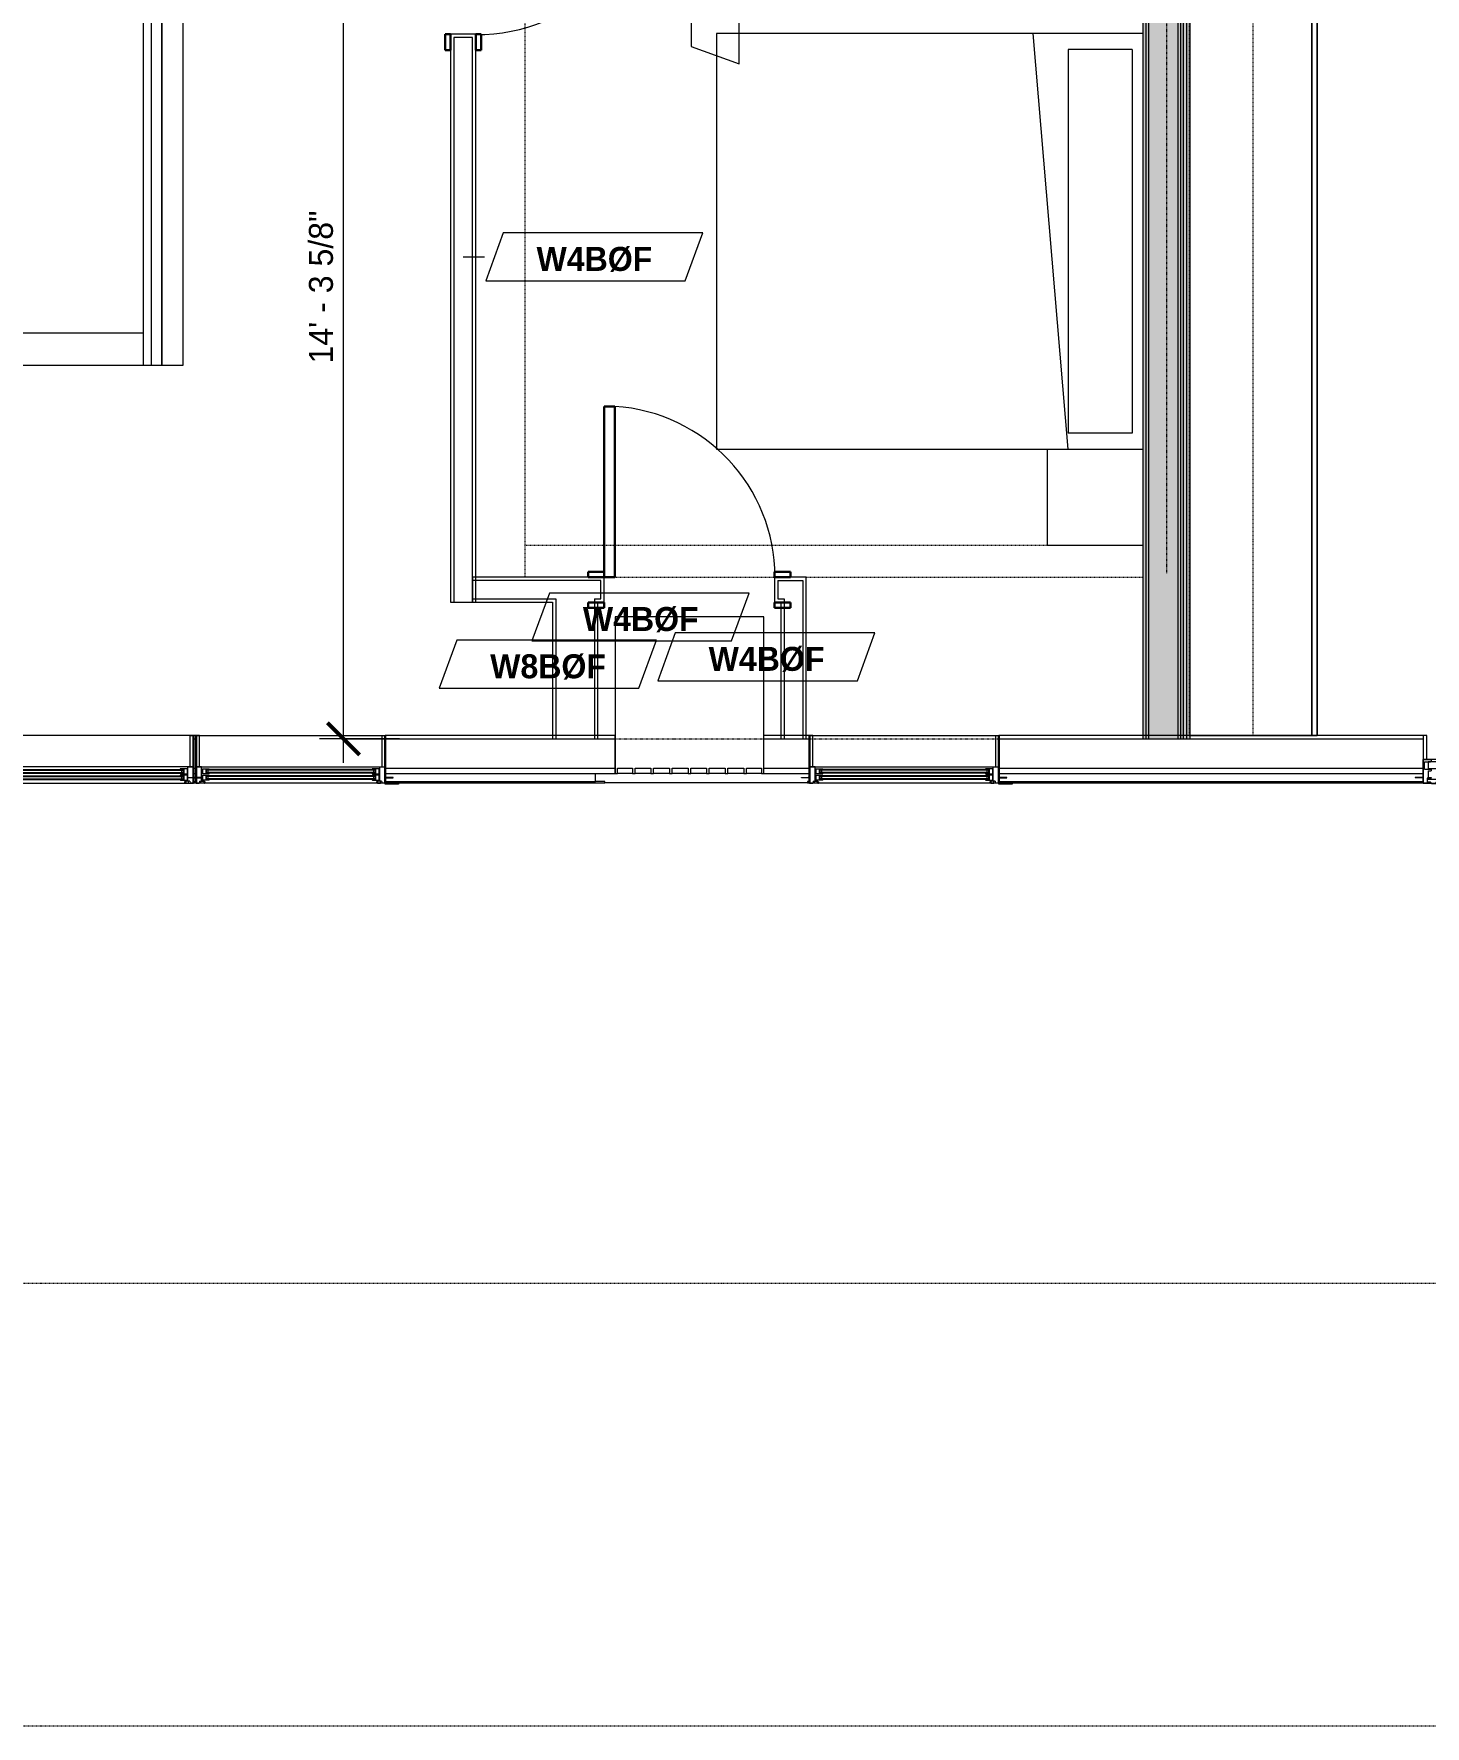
# Model space of a CAD drawing. Header units: inches. Extents: x -4010 to -1872, y 9846 to 12241.
# Drawn here: x -3128.9 to -2867.8, y 11070.4 to 11387.9 of the extents above; entities that cross this region are included whole.
import ezdxf

# ---------------------------------------------------------------- set-up
doc = ezdxf.new("R2010")
doc.units = ezdxf.units.IN
doc.header["$MEASUREMENT"] = 0
for name, pattern in [('Aligning Line 1_8_', [0.25, 0.125, -0.125]), ('Dash', [0.25, 0.125, -0.125]), ('Dash 3_32_', [0.1875, 0.09375, -0.09375])]:
    doc.linetypes.add(name, pattern=pattern)
for name, color, linetype, lineweight in [('0-1', 7, 'Continuous', 5), ('0-2', 7, 'Continuous', 9), ('A-ANNO-DIMS', 211, 'Continuous', 9), ('A-ANNO-DIMS-48', 211, 'Continuous', 9), ('A-DETL-1', 90, 'Dash 3_32_', 18), ('A-DETL-GENF-1', 7, 'Continuous', 9), ('A-DETL-GENF-2', 92, 'Continuous', 18), ('A-DETL-GENF-HDLN-1', 7, 'Dash', 9), ('A-DETL-GENF-HDLN-2', 1, 'Continuous', 18), ('A-DOOR', 31, 'Continuous', 18), ('A-DOOR-1', 7, 'Continuous', 9), ('A-DOOR-3', 31, 'Continuous', 9), ('A-DOOR-4', 31, 'Continuous', 30), ('A-DOOR-FRAM-1', 7, 'Continuous', 9), ('A-DOOR-FRAM-3', 31, 'Continuous', 30), ('A-GENM-1', 7, 'Continuous', 9), ('A-GLAZ', 151, 'Continuous', 18), ('A-GLAZ-1', 10, 'Continuous', 30), ('A-GLAZ-2', 7, 'Continuous', 9), ('A-WALL', 113, 'Continuous', 18), ('A-WALL-1', 7, 'Continuous', 9), ('A-WALL-2', 250, 'Continuous', 18), ('A-WALL-3', 113, 'Continuous', 9), ('A-WALL-IDEN', 211, 'Continuous', 9), ('G-ANNO-SYMB-1', 147, 'Aligning Line 1_8_', 9), ('I-FURN', 30, 'Continuous', 9), ('I-FURN-HDLN', 30, 'Dash', 9), ('I-WALL-1', 21, 'Continuous', 18), ('I-WALL-2', 241, 'Continuous', 5), ('I-WALL-3', 7, 'Continuous', 9), ('I-WALL-4', 2, 'Continuous', 9), ('Q-CASE', 31, 'Continuous', 9), ('Q-CASE-HDLN', 31, 'Dash', 9)]:
    doc.layers.add(name, color=color, linetype=linetype, lineweight=lineweight)
doc.styles.add('Century Gothic', font='ufonts.com_century-gothic.ttf', dxfattribs={"height": 4.5})
doc.styles.add('Century Gothic_B', font='GOTHICB.TTF', dxfattribs={"height": 4.5})
doc.dimstyles.new('OD_1__HACK_2_1', dxfattribs={"dimscale": 12, "dimtxt": 4.698757, "dimasz": 0.5, "dimexe": 0.375, "dimexo": 0.25, "dimgap": 0.0625, "dimtad": 1, "dimdec": 4, "dimrnd": 0.0625, "dimzin": 3, "dimdsep": 46, "dimlunit": 4, "dimtxsty": 'Century Gothic', "dimblk1": 'OBLIQUE', "dimblk2": 'OBLIQUE', "dimsah": 1, "dimcen": 0.09, "dimdle": 0.375, "dimazin": 0, "dimtfac": 1, "dimtdec": 4, "dimtix": 1, "dimtmove": 0, "dimatfit": 3, "dimfxl": 1, "dimtvp": 1, "dimtfill": 1, "dimfrac": 2, "dimtolj": 1, "dimtzin": 0, "dimarcsym": 2})

# ---------------------------------------------------------------- blocks, each defined once
blk = doc.blocks.new('Perforated Panel at Magic-Pak - hvac panel - 3rd floor-2505077-UNITS PLANS - 3RD FLOOR')
at = {"layer": 'A-GLAZ-2'}
for p, q in [((-19.01, -4.37), (19.01, -4.37)), ((-19.01, -4.44), (-19.01, -4.37)), ((19.01, -4.44), (-19.01, -4.44)), ((19.01, -4.37), (19.01, -4.44))]:
    blk.add_line(p, q, dxfattribs=at)
blk = doc.blocks.new('Door-Sliding-Marvin-2_Panel_Patio_Door-Essential - ESSPD6068 - 3rd floor-3086104-UNITS PLANS - 3RD FLOOR')
at = {"layer": 'A-DETL-GENF-1'}
for p, q in [((-32.87, 2.97), (-32.87, 2.52)), ((-32.61, 2.97), (-32.61, 2.52))]:
    blk.add_line(p, q, dxfattribs=at)
at = {"layer": 'A-DETL-GENF-2'}
for p, q in [((-37.25, 3.44), (-37.25, 3.48)), ((-35.75, 3.48), (-37.25, 3.48)), ((-35.91, 3.44), (-37.25, 3.44)), ((-35.91, 3.44), (-35.91, 3.33)), ((-35.75, 3.33), (-35.91, 3.33)), ((-35, 4.53), (-35.75, 4.53)), ((-35.75, 4.53), (-35.75, 0.06)), ((-35, 3.56), (-35, 4.53)), ((-34.25, 3.56), (-35, 3.56)), ((-34.81, 3.44), (-32.46, 3.44)), ((-34.81, 2.19), (-34.81, 3.44)), ((-34.25, 3.44), (-34.25, 3.56)), ((-32.46, 3.44), (-32.38, 3.12)), ((-35.75, 0.06), (-34.25, 0.06)), ((-35.06, 0.03), (-35.75, 0.03)), ((-35.75, 0.03), (-35.75, -4.44)), ((-35.5, 1.88), (-35.5, 0.5)), ((-35.5, 1.88), (-34.25, 1.88)), ((-35.5, 0.5), (-34.39, 0.5)), ((-35.06, -4.44), (-35.06, 0.03)), ((-32.41, 2.19), (-34.81, 2.19)), ((-34.39, 0.5), (-34.25, 0.35)), ((-34.25, 1.88), (-34.25, 2.19)), ((-34.25, 0.06), (-34.25, 0.35)), ((-32.38, 3.12), (-33.09, 3.12)), ((-33.09, 3.12), (-33.09, 2.37)), ((-33.09, 2.37), (-32.34, 2.37)), ((-32.98, 2.97), (-32.98, 3.12)), ((-32.98, 2.52), (-32.98, 2.37)), ((-32.34, 2.25), (-32.41, 2.19)), ((-32.34, 2.37), (-32.34, 2.25)), ((35.06, 0.03), (35.06, -4.44)), ((35.75, 0.03), (35.06, 0.03)), ((35.75, -4.44), (35.75, 0.03)), ((-35.75, -4.44), (-35.06, -4.44)), ((35.06, -4.44), (35.75, -4.44))]:
    blk.add_line(p, q, dxfattribs=at)
at = {"layer": 'A-DETL-GENF-HDLN-1'}
blk.add_line((1.75, 4.19), (33.01, 4.19), dxfattribs=at)
at = {"layer": 'A-DETL-GENF-HDLN-2'}
for p, q in [((-1.29, 3.44), (-1.38, 3.12)), ((0.87, 3.44), (-1.29, 3.44)), ((-0.24, 4.3), (-0.24, 3.78)), ((0.34, 4.3), (-0.24, 4.3)), ((-0.24, 3.78), (1.51, 3.78)), ((0.6, 4.61), (0.34, 4.3)), ((1.35, 4.61), (0.6, 4.61)), ((0.87, 1.97), (0.87, 3.44)), ((1.35, 4.3), (1.35, 4.61)), ((1.35, 4.3), (1.51, 4.3)), ((1.51, 3.94), (1.51, 4.3)), ((1.71, 3.94), (1.51, 3.94)), ((1.51, 3.9), (1.75, 3.9)), ((1.51, 3.78), (1.51, 3.9)), ((1.64, 4.08), (1.64, 4.19)), ((1.75, 4.19), (1.64, 4.19)), ((1.64, 4.08), (1.71, 4.08)), ((1.71, 4.08), (1.71, 3.94)), ((1.75, 3.9), (1.75, 4.19)), ((33.01, 4.19), (33.12, 4.19)), ((33.01, 3.9), (33.01, 4.19)), ((33.25, 3.9), (33.01, 3.9)), ((33.12, 4.08), (33.05, 4.08)), ((33.05, 4.08), (33.05, 3.94)), ((33.05, 3.94), (33.25, 3.94)), ((33.12, 4.08), (33.12, 4.19)), ((33.25, 3.94), (33.25, 4.3)), ((33.41, 4.3), (33.25, 4.3)), ((33.25, 3.78), (33.25, 3.9)), ((35, 3.78), (33.25, 3.78)), ((33.41, 4.3), (33.41, 4.61)), ((33.41, 4.61), (34.16, 4.61)), ((34.16, 4.61), (34.42, 4.3)), ((34.25, 3.44), (34.25, 3.56)), ((34.25, 3.56), (35, 3.56)), ((34.81, 3.44), (34.25, 3.44)), ((34.42, 4.3), (35, 4.3)), ((34.81, 2.19), (34.81, 3.44)), ((35, 4.53), (35.75, 4.53)), ((35, 3.56), (35, 4.53)), ((35.75, 4.53), (35.75, 0.06)), ((35.75, 3.48), (37.25, 3.48)), ((35.75, 3.33), (35.9, 3.33)), ((35.9, 3.44), (35.9, 3.33)), ((35.9, 3.44), (37.25, 3.44)), ((37.25, 3.44), (37.25, 3.48)), ((-32.87, 2.97), (-32.87, 2.52)), ((-32.61, 2.97), (-32.61, 2.52)), ((-0.66, 2.37), (-1.41, 2.37)), ((-1.41, 2.37), (-1.41, 2.25)), ((-1.41, 2.25), (-1.34, 2.19)), ((-1.38, 3.12), (-0.66, 3.12)), ((-1.34, 2.19), (0.87, 2.19)), ((-1.14, 2.97), (-1.14, 2.52)), ((-0.88, 2.97), (-0.88, 2.52)), ((0.24, 2.07), (-0.88, 1.97)), ((-0.88, 0.5), (-0.88, 1.97)), ((-0.88, 1.75), (1.29, 1.75)), ((1.34, 0.5), (-0.88, 0.5)), ((-0.77, 2.97), (-0.77, 3.12)), ((-0.77, 2.52), (-0.77, 2.37)), ((-0.66, 3.12), (-0.66, 2.37)), ((-0.43, 1.93), (0.43, 2.01)), ((-0.43, 1.83), (-0.43, 1.93)), ((-0.24, 1.83), (-0.43, 1.83)), ((-0.24, 1.87), (0.87, 1.97)), ((-0.24, 1.87), (-0.24, 1.95)), ((-0.24, 1.76), (-0.24, 1.83)), ((0.24, 2.18), (0.24, 2.11)), ((0.24, 2.11), (0.43, 2.11)), ((0.24, 2.07), (0.24, 1.99)), ((0.43, 2.11), (0.43, 2.01)), ((0.66, 1.44), (0.66, 0.69)), ((1.37, 1.44), (0.66, 1.44)), ((0.66, 0.69), (1.41, 0.69)), ((0.77, 1.29), (0.77, 1.44)), ((0.77, 0.83), (0.77, 0.69)), ((0.88, 1.29), (0.88, 0.83)), ((1.14, 1.29), (1.14, 0.83)), ((1.29, 1.75), (1.37, 1.44)), ((1.41, 0.56), (1.34, 0.5)), ((1.41, 0.69), (1.41, 0.56)), ((33.16, 0.69), (32.41, 0.69)), ((32.41, 0.69), (32.41, 0.56)), ((32.41, 0.56), (32.47, 0.5)), ((32.52, 1.75), (32.44, 1.44)), ((32.44, 1.44), (33.16, 1.44)), ((32.47, 0.5), (34.84, 0.5)), ((34.84, 1.75), (32.52, 1.75)), ((32.68, 1.29), (32.68, 0.83)), ((32.93, 1.29), (32.93, 0.83)), ((33.04, 1.29), (33.04, 1.44)), ((33.04, 0.83), (33.04, 0.69)), ((33.16, 1.44), (33.16, 0.69)), ((34.81, 2.19), (34.25, 2.19)), ((34.25, 1.88), (34.25, 2.19)), ((35.5, 1.88), (34.25, 1.88)), ((34.39, 0.5), (34.25, 0.35)), ((34.25, 0.06), (34.25, 0.35)), ((35.75, 0.06), (34.25, 0.06)), ((35.5, 0.5), (34.39, 0.5)), ((34.84, 0.5), (34.84, 1.75)), ((35.5, 1.88), (35.5, 0.5))]:
    blk.add_line(p, q, dxfattribs=at)
at = {"layer": 'A-DOOR'}
for p, q in [((-32.98, 3.12), (-0.77, 3.12)), ((-32.98, 2.97), (-0.77, 2.97)), ((-32.98, 2.52), (-0.77, 2.52)), ((-32.98, 2.37), (-0.77, 2.37)), ((0.77, 1.44), (33.04, 1.44)), ((0.77, 1.29), (33.04, 1.29)), ((0.77, 0.83), (33.04, 0.83)), ((0.77, 0.69), (33.04, 0.69))]:
    blk.add_line(p, q, dxfattribs=at)
at = {"layer": 'A-DOOR-1'}
for p, q in [((-35.75, 4.69), (-40.68, 4.69)), ((-40.68, 4.69), (-40.68, 4.44)), ((-40.68, 4.44), (-35.75, 4.44)), ((-35.75, 4.53), (-35.75, 4.69))]:
    blk.add_line(p, q, dxfattribs=at)
at = {"layer": 'A-DOOR-FRAM-1'}
for p, q in [((35.75, 4.53), (-35.75, 4.53)), ((-35.75, 4.53), (-35.75, 0.06)), ((35.75, 0.06), (35.75, 4.53)), ((-35.75, 0.06), (35.75, 0.06))]:
    blk.add_line(p, q, dxfattribs=at)
blk = doc.blocks.new('Window-Double_Hung-Marvin-Essential - ESDH3066 - 3rd floor-3033828-UNITS PLANS - 3RD FLOOR')
at = {"layer": 'A-DETL-GENF-HDLN-1'}
blk.add_line((16.1, -4.47), (-16.5, -4.47), dxfattribs=at)
at = {"layer": 'A-DETL-GENF-HDLN-2'}
for p, q in [((-17.13, 4.44), (-17.75, 4.44)), ((-17.13, -1.41), (-17.13, 4.44)), ((17.12, 4.44), (17.75, 4.44)), ((17.12, 4.44), (17.12, -1.41)), ((-16.72, -1.44), (-17.75, -1.44)), ((-17.75, -4.53), (-17.75, -1.44)), ((-16.72, -4.02), (-16.72, -1.44)), ((-16.56, -1.78), (-15.34, -1.78)), ((-16.56, -1.78), (-16.56, -2.72)), ((-15.34, -2.72), (-16.56, -2.72)), ((-16.56, -3), (-15.34, -3)), ((-16.56, -3), (-16.56, -3.94)), ((-15.28, -1.9), (-15.94, -1.9)), ((-15.94, -1.9), (-15.94, -2.62)), ((-15.94, -2.62), (-15.28, -2.62)), ((-15.28, -3.12), (-15.94, -3.12)), ((-15.94, -3.12), (-15.94, -3.84)), ((-15.84, -1.91), (-15.84, -2.6)), ((-15.84, -3.13), (-15.84, -3.82)), ((-15.54, -2.04), (-15.54, -2.48)), ((-15.34, -1.78), (-15.28, -1.84)), ((-15.34, -2.72), (-15.28, -2.66)), ((-15.34, -3), (-15.28, -3.06)), ((-15.28, -1.84), (-15.28, -1.9)), ((-15.28, -2.62), (-15.28, -2.66)), ((-15.28, -3.06), (-15.28, -3.12)), ((15.34, -1.78), (15.28, -1.84)), ((15.28, -1.84), (15.28, -1.9)), ((15.28, -1.9), (15.94, -1.9)), ((15.28, -2.62), (15.28, -2.66)), ((15.94, -2.62), (15.28, -2.62)), ((15.34, -2.72), (15.28, -2.66)), ((15.34, -3), (15.28, -3.06)), ((15.28, -3.06), (15.28, -3.12)), ((15.28, -3.12), (15.94, -3.12)), ((16.56, -1.78), (15.34, -1.78)), ((15.34, -2.72), (16.56, -2.72)), ((16.56, -3), (15.34, -3)), ((15.54, -2.04), (15.54, -2.48)), ((15.84, -1.91), (15.84, -2.6)), ((15.84, -3.13), (15.84, -3.82)), ((15.94, -1.9), (15.94, -2.62)), ((15.94, -3.12), (15.94, -3.84)), ((16.56, -1.78), (16.56, -2.72)), ((16.56, -3), (16.56, -3.94)), ((16.72, -4.02), (16.72, -1.44)), ((16.72, -1.44), (17.75, -1.44)), ((17.75, -4.53), (17.75, -1.44)), ((-19.25, -3.48), (-19.25, -3.44)), ((-19.25, -3.44), (-17.9, -3.44)), ((-17.75, -3.48), (-19.25, -3.48)), ((-17.9, -3.44), (-17.9, -3.33)), ((-17.9, -3.33), (-17.75, -3.33)), ((-17.75, -4.53), (-17.16, -4.53)), ((-17.08, -4.12), (-17.16, -4.53)), ((-17.08, -4.12), (-16.19, -4.12)), ((-16.85, -4.5), (-16.85, -4.12)), ((-16.3, -4.5), (-16.85, -4.5)), ((-16.38, -4.02), (-16.72, -4.02)), ((-15.34, -3.94), (-16.56, -3.94)), ((-16.38, -4.12), (-16.38, -4.02)), ((-16.18, -4.26), (-16.3, -4.26)), ((-16.3, -4.26), (-16.3, -4.5)), ((-16.19, -4.12), (-16.19, -4.22)), ((-16.19, -4.22), (-16.1, -4.22)), ((-16.18, -4.47), (-16.18, -4.26)), ((-16.18, -4.47), (-16.1, -4.47)), ((-16.1, -4.22), (-16.1, -4.47)), ((-15.94, -3.84), (-15.28, -3.84)), ((-15.54, -3.26), (-15.54, -3.7)), ((-15.34, -3.94), (-15.28, -3.88)), ((-15.28, -3.84), (-15.28, -3.88)), ((15.28, -3.84), (15.28, -3.88)), ((15.94, -3.84), (15.28, -3.84)), ((15.34, -3.94), (15.28, -3.88)), ((15.34, -3.94), (16.56, -3.94)), ((15.54, -3.26), (15.54, -3.7)), ((16.19, -4.22), (16.1, -4.22)), ((16.1, -4.22), (16.1, -4.47)), ((16.18, -4.47), (16.1, -4.47)), ((16.18, -4.47), (16.18, -4.26)), ((16.18, -4.26), (16.3, -4.26)), ((17.08, -4.12), (16.19, -4.12)), ((16.19, -4.12), (16.19, -4.22)), ((16.3, -4.26), (16.3, -4.5)), ((16.3, -4.5), (16.85, -4.5)), ((16.38, -4.12), (16.38, -4.02)), ((16.38, -4.02), (16.72, -4.02)), ((16.85, -4.5), (16.85, -4.12)), ((17.08, -4.12), (17.16, -4.53)), ((17.75, -4.53), (17.16, -4.53)), ((17.9, -3.33), (17.75, -3.33)), ((17.75, -3.48), (19.25, -3.48)), ((17.9, -3.44), (17.9, -3.33)), ((19.25, -3.44), (17.9, -3.44)), ((19.25, -3.48), (19.25, -3.44))]:
    blk.add_line(p, q, dxfattribs=at)
at = {"layer": 'A-GLAZ'}
for p, q in [((15.84, -1.91), (-15.84, -1.91)), ((15.84, -2.04), (-15.84, -2.04)), ((15.84, -2.48), (-15.84, -2.48)), ((15.84, -2.6), (-15.84, -2.6)), ((15.84, -3.13), (-15.84, -3.13)), ((15.84, -3.26), (-15.84, -3.26)), ((15.84, -3.7), (-15.84, -3.7)), ((15.84, -3.82), (-15.84, -3.82))]:
    blk.add_line(p, q, dxfattribs=at)
at = {"layer": 'A-GLAZ-1'}
for p, q in [((-17.75, -1.41), (-17.75, 4.44)), ((17.75, 4.44), (17.75, -1.41)), ((-17.75, -4.53), (-17.75, -1.44)), ((17.75, -1.44), (17.75, -4.53))]:
    blk.add_line(p, q, dxfattribs=at)
at = {"layer": 'A-GLAZ-2'}
for p, q in [((-17.75, 4.44), (17.75, 4.44)), ((-17.75, -1.44), (17.75, -1.44)), ((17.75, -4.53), (-17.75, -4.53)), ((17.75, -4.44), (20.27, -4.44)), ((17.75, -4.69), (17.75, -4.53)), ((20.27, -4.69), (17.75, -4.69)), ((20.27, -4.44), (20.27, -4.69))]:
    blk.add_line(p, q, dxfattribs=at)
blk = doc.blocks.new('Window-Double_Hung-Marvin-Essential - ESDH3066 - 3rd floor-3033826-UNITS PLANS - 3RD FLOOR')
at = {"layer": 'A-DETL-GENF-HDLN-1'}
blk.add_line((16.1, 4.47), (-16.5, 4.47), dxfattribs=at)
at = {"layer": 'A-DETL-GENF-HDLN-2'}
for p, q in [((-19.25, 3.48), (-19.25, 3.44)), ((-17.75, 3.48), (-19.25, 3.48)), ((-19.25, 3.44), (-17.9, 3.44)), ((-17.9, 3.44), (-17.9, 3.33)), ((-17.9, 3.33), (-17.75, 3.33)), ((-17.75, 4.53), (-17.16, 4.53)), ((-17.75, 4.53), (-17.75, 1.44)), ((-17.08, 4.12), (-17.16, 4.53)), ((-17.08, 4.12), (-16.19, 4.12)), ((-16.85, 4.5), (-16.85, 4.12)), ((-16.3, 4.5), (-16.85, 4.5)), ((-16.38, 4.02), (-16.72, 4.02)), ((-16.72, 4.02), (-16.72, 1.44)), ((-15.34, 3.94), (-16.56, 3.94)), ((-16.56, 3), (-16.56, 3.94)), ((-16.38, 4.12), (-16.38, 4.02)), ((-16.3, 4.26), (-16.3, 4.5)), ((-16.18, 4.26), (-16.3, 4.26)), ((-16.19, 4.22), (-16.1, 4.22)), ((-16.19, 4.12), (-16.19, 4.22)), ((-16.18, 4.47), (-16.1, 4.47)), ((-16.18, 4.47), (-16.18, 4.26)), ((-16.1, 4.22), (-16.1, 4.47)), ((-15.94, 3.12), (-15.94, 3.84)), ((-15.94, 3.84), (-15.28, 3.84)), ((-15.84, 3.13), (-15.84, 3.82)), ((-15.54, 3.26), (-15.54, 3.7)), ((-15.34, 3.94), (-15.28, 3.88)), ((-15.28, 3.84), (-15.28, 3.88)), ((15.34, 3.94), (15.28, 3.88)), ((15.28, 3.84), (15.28, 3.88)), ((15.94, 3.84), (15.28, 3.84)), ((15.34, 3.94), (16.56, 3.94)), ((15.54, 3.26), (15.54, 3.7)), ((15.84, 3.13), (15.84, 3.82)), ((15.94, 3.12), (15.94, 3.84)), ((16.18, 4.47), (16.1, 4.47)), ((16.1, 4.22), (16.1, 4.47)), ((16.19, 4.22), (16.1, 4.22)), ((16.18, 4.47), (16.18, 4.26)), ((16.18, 4.26), (16.3, 4.26)), ((16.19, 4.12), (16.19, 4.22)), ((17.08, 4.12), (16.19, 4.12)), ((16.3, 4.26), (16.3, 4.5)), ((16.3, 4.5), (16.85, 4.5)), ((16.38, 4.12), (16.38, 4.02)), ((16.38, 4.02), (16.72, 4.02)), ((16.56, 3), (16.56, 3.94)), ((16.72, 4.02), (16.72, 1.44)), ((16.85, 4.5), (16.85, 4.12)), ((17.08, 4.12), (17.16, 4.53)), ((17.75, 4.53), (17.16, 4.53)), ((17.75, 4.53), (17.75, 1.44)), ((17.75, 3.48), (19.25, 3.48)), ((17.9, 3.33), (17.75, 3.33)), ((17.9, 3.44), (17.9, 3.33)), ((19.25, 3.44), (17.9, 3.44)), ((19.25, 3.48), (19.25, 3.44)), ((-16.72, 1.44), (-17.75, 1.44)), ((-17.13, 1.41), (-17.13, -4.44)), ((-16.56, 3), (-15.34, 3)), ((-15.34, 2.72), (-16.56, 2.72)), ((-16.56, 1.78), (-16.56, 2.72)), ((-16.56, 1.78), (-15.34, 1.78)), ((-15.28, 3.12), (-15.94, 3.12)), ((-15.94, 1.9), (-15.94, 2.62)), ((-15.94, 2.62), (-15.28, 2.62)), ((-15.28, 1.9), (-15.94, 1.9)), ((-15.84, 1.91), (-15.84, 2.6)), ((-15.54, 2.04), (-15.54, 2.48)), ((-15.34, 3), (-15.28, 3.06)), ((-15.34, 2.72), (-15.28, 2.66)), ((-15.34, 1.78), (-15.28, 1.84)), ((-15.28, 3.06), (-15.28, 3.12)), ((-15.28, 2.62), (-15.28, 2.66)), ((-15.28, 1.84), (-15.28, 1.9)), ((15.28, 3.06), (15.28, 3.12)), ((15.28, 3.12), (15.94, 3.12)), ((15.34, 3), (15.28, 3.06)), ((15.34, 2.72), (15.28, 2.66)), ((15.28, 2.62), (15.28, 2.66)), ((15.94, 2.62), (15.28, 2.62)), ((15.28, 1.84), (15.28, 1.9)), ((15.28, 1.9), (15.94, 1.9)), ((15.34, 1.78), (15.28, 1.84)), ((16.56, 3), (15.34, 3)), ((15.34, 2.72), (16.56, 2.72)), ((16.56, 1.78), (15.34, 1.78)), ((15.54, 2.04), (15.54, 2.48)), ((15.84, 1.91), (15.84, 2.6)), ((15.94, 1.9), (15.94, 2.62)), ((16.56, 1.78), (16.56, 2.72)), ((16.72, 1.44), (17.75, 1.44)), ((17.12, -4.44), (17.12, 1.41)), ((-17.13, -4.44), (-17.75, -4.44)), ((17.12, -4.44), (17.75, -4.44))]:
    blk.add_line(p, q, dxfattribs=at)
at = {"layer": 'A-GLAZ'}
for p, q in [((15.84, 3.82), (-15.84, 3.82)), ((15.84, 3.7), (-15.84, 3.7)), ((15.84, 3.26), (-15.84, 3.26)), ((15.84, 3.13), (-15.84, 3.13)), ((15.84, 2.6), (-15.84, 2.6)), ((15.84, 2.48), (-15.84, 2.48)), ((15.84, 2.04), (-15.84, 2.04)), ((15.84, 1.91), (-15.84, 1.91))]:
    blk.add_line(p, q, dxfattribs=at)
at = {"layer": 'A-GLAZ-1'}
for p, q in [((-17.75, 4.53), (-17.75, 1.44)), ((17.75, 1.44), (17.75, 4.53)), ((-17.75, 1.41), (-17.75, -4.44)), ((17.75, -4.44), (17.75, 1.41))]:
    blk.add_line(p, q, dxfattribs=at)
at = {"layer": 'A-GLAZ-2'}
for p, q in [((17.75, 4.53), (-17.75, 4.53)), ((20.27, 4.69), (17.75, 4.69)), ((17.75, 4.69), (17.75, 4.53)), ((17.75, 4.44), (20.27, 4.44)), ((20.27, 4.44), (20.27, 4.69)), ((-17.75, 1.44), (17.75, 1.44)), ((-17.75, -4.44), (17.75, -4.44))]:
    blk.add_line(p, q, dxfattribs=at)
blk = doc.blocks.new('V-Series_EWC4_SPVU_RFA_2015 - 2ND AND 3RD FLOOR-2226480-UNITS PLANS - 3RD FLOOR')
at = {"layer": 'A-GENM-1'}
for p, q in [((-3829.54, 11738.59), (-3858.97, 11738.59)), ((-3858.97, 11738.59), (-3858.97, 11738.15)), ((-3858.97, 11735.36), (-3858.97, 11738.15)), ((-3858.97, 11738.15), (-3857.97, 11738.15)), ((-3857.97, 11738.15), (-3857.97, 11735.36)), ((-3829.54, 11710.71), (-3829.54, 11738.59)), ((-3857.97, 11735.36), (-3858.97, 11735.36)), ((-3858.97, 11735.36), (-3858.97, 11734.86)), ((-3858.97, 11731.87), (-3858.97, 11734.86)), ((-3858.97, 11734.86), (-3857.97, 11734.86)), ((-3857.97, 11734.86), (-3857.97, 11731.87)), ((-3857.97, 11731.87), (-3858.97, 11731.87)), ((-3858.97, 11731.87), (-3858.97, 11731.37)), ((-3858.97, 11728.39), (-3858.97, 11731.37)), ((-3858.97, 11731.37), (-3857.97, 11731.37)), ((-3857.97, 11731.37), (-3857.97, 11728.39)), ((-3857.97, 11728.39), (-3858.97, 11728.39)), ((-3858.97, 11728.39), (-3858.97, 11727.89)), ((-3858.97, 11724.9), (-3858.97, 11727.89)), ((-3858.97, 11727.89), (-3857.97, 11727.89)), ((-3857.97, 11727.89), (-3857.97, 11724.9)), ((-3857.97, 11724.9), (-3858.97, 11724.9)), ((-3858.97, 11724.9), (-3858.97, 11724.4)), ((-3858.97, 11721.42), (-3858.97, 11724.4)), ((-3858.97, 11724.4), (-3857.97, 11724.4)), ((-3857.97, 11724.4), (-3857.97, 11721.42)), ((-3857.97, 11721.42), (-3858.97, 11721.42)), ((-3858.97, 11721.42), (-3858.97, 11720.92)), ((-3858.97, 11717.93), (-3858.97, 11720.92)), ((-3858.97, 11720.92), (-3857.97, 11720.92)), ((-3857.97, 11717.93), (-3858.97, 11717.93)), ((-3858.97, 11717.93), (-3858.97, 11717.43)), ((-3857.97, 11720.92), (-3857.97, 11717.93)), ((-3858.97, 11714.45), (-3858.97, 11717.43)), ((-3858.97, 11717.43), (-3857.97, 11717.43)), ((-3857.97, 11717.43), (-3857.97, 11714.45)), ((-3857.97, 11714.45), (-3858.97, 11714.45)), ((-3858.97, 11714.45), (-3858.97, 11713.95)), ((-3858.97, 11711.15), (-3858.97, 11713.95)), ((-3858.97, 11713.95), (-3857.97, 11713.95)), ((-3857.97, 11713.95), (-3857.97, 11711.15)), ((-3857.97, 11711.15), (-3858.97, 11711.15)), ((-3858.97, 11711.15), (-3858.97, 11710.71)), ((-3858.97, 11710.71), (-3829.54, 11710.71))]:
    blk.add_line(p, q, dxfattribs=at)
blk = doc.blocks.new('CTR - 1st Phase - Shell_rvt-1-UNITS PLANS - 3RD FLOOR')
at = {"layer": 'A-WALL-1'}
for p, q in [((-3098.47, 11256.26), (-3098.97, 11256.26)), ((-3019.82, 11256.26), (-3062.97, 11256.26)), ((-3019.82, 11249.14), (-3019.82, 11256.26)), ((-2983.33, 11256.26), (-2991.95, 11256.26)), ((-2991.95, 11256.26), (-2991.95, 11249.14)), ((-2868.14, 11256.26), (-2947.83, 11256.26)), ((-2868.14, 11251.76), (-2868.14, 11251.8)), ((-3098.97, 11250.42), (-3098.97, 11250.39)), ((-3098.47, 11250.39), (-3098.47, 11250.42)), ((-3062.97, 11250.42), (-3062.97, 11250.39)), ((-3023.49, 11247.64), (-3023.49, 11249.14)), ((-3023.49, 11249.14), (-3019.82, 11249.14)), ((-2991.95, 11249.14), (-2983.33, 11249.14)), ((-2983.33, 11250.39), (-2983.33, 11250.42)), ((-2947.83, 11250.42), (-2947.83, 11250.39)), ((-3098.97, 11247.39), (-3098.47, 11247.39)), ((-3060.45, 11247.39), (-3021.74, 11247.39)), ((-3021.74, 11247.64), (-3023.49, 11247.64)), ((-3021.74, 11247.45), (-3021.74, 11247.64)), ((-2983.33, 11247.64), (-2983.71, 11247.64)), ((-2983.71, 11247.64), (-2983.71, 11247.45)), ((-2983.71, 11247.39), (-2983.33, 11247.39)), ((-2945.31, 11247.39), (-2868.14, 11247.39))]:
    blk.add_line(p, q, dxfattribs=at)
at = {"layer": 'A-WALL-2'}
for p, q in [((-3098.97, 11255.64), (-3098.47, 11255.64)), ((-3062.97, 11255.64), (-3019.82, 11255.64)), ((-2991.95, 11255.64), (-2983.33, 11255.64)), ((-2947.83, 11255.64), (-2868.14, 11255.64)), ((-3098.97, 11250.14), (-3098.47, 11250.14)), ((-3098.97, 11249.14), (-3098.47, 11249.14)), ((-3062.97, 11250.14), (-3019.82, 11250.14)), ((-3062.97, 11249.14), (-3023.49, 11249.14)), ((-2991.95, 11250.14), (-2983.33, 11250.14)), ((-2947.83, 11250.14), (-2868.14, 11250.14)), ((-2947.83, 11249.14), (-2868.14, 11249.14)), ((-3098.97, 11247.64), (-3098.47, 11247.64)), ((-3062.97, 11247.64), (-3023.49, 11247.64)), ((-2947.83, 11247.64), (-2868.14, 11247.64))]:
    blk.add_line(p, q, dxfattribs=at)
at = {"layer": '0-2'}
for name, p, rotation in [('V-Series_EWC4_SPVU_RFA_2015 - 2ND AND 3RD FLOOR-2226480-UNITS PLANS - 3RD FLOOR', (8718.77, 15108.11), 89.99999999999993), ('Window-Double_Hung-Marvin-Essential - ESDH3066 - 3rd floor-3033826-UNITS PLANS - 3RD FLOOR', (-3116.72, 11251.83), 180), ('Door-Sliding-Marvin-2_Panel_Patio_Door-Essential - ESSPD6068 - 3rd floor-3086104-UNITS PLANS - 3RD FLOOR', (-2832.39, 11251.83), 180)]:
    blk.add_blockref(name, p, dxfattribs=dict(at, rotation=rotation))
for name, p in [('Window-Double_Hung-Marvin-Essential - ESDH3066 - 3rd floor-3033828-UNITS PLANS - 3RD FLOOR', (-3080.72, 11251.83)), ('Window-Double_Hung-Marvin-Essential - ESDH3066 - 3rd floor-3033828-UNITS PLANS - 3RD FLOOR', (-2965.58, 11251.83)), ('Perforated Panel at Magic-Pak - hvac panel - 3rd floor-2505077-UNITS PLANS - 3RD FLOOR', (-3002.72, 11251.83))]:
    blk.add_blockref(name, p, dxfattribs=at)
blk = doc.blocks.new('CTR - 1st Phase - Common Walls_rvt-1-UNITS PLANS - 3RD FLOOR')
at = {"layer": 'I-WALL-1'}
blk.add_hatch(color=256, dxfattribs=at).paths.add_polyline_path([(-2920.76, 11255.64), (-2920.14, 11255.64), (-2920.14, 11640.61), (-2920.76, 11640.61), (-2920.76, 11268)], flags=0)
at = {"layer": 'I-WALL-2'}
for points in [[(-2920.14, 11255.64), (-2919.64, 11255.64), (-2919.64, 11641.24), (-2920.14, 11641.24), (-2920.14, 11268)], [(-2919.64, 11255.64), (-2914.14, 11255.64), (-2914.14, 11641.24), (-2919.64, 11641.24), (-2919.64, 11268)], [(-2913.64, 11255.64), (-2913.64, 11641.24), (-2914.14, 11641.24), (-2914.14, 11255.64)], [(-2913.14, 11255.64), (-2913.14, 11641.24), (-2913.64, 11641.24), (-2913.64, 11255.64)], [(-2912.51, 11255.64), (-2912.51, 11641.24), (-2913.14, 11641.24), (-2913.14, 11255.64)], [(-2912.51, 11255.64), (-2911.89, 11255.64), (-2911.89, 11640.61), (-2912.51, 11640.61), (-2912.51, 11268)]]:
    blk.add_hatch(color=256, dxfattribs=at).paths.add_polyline_path(points, flags=0)
at = {"layer": 'A-WALL-2'}
for p, q in [((-2920.14, 11255.64), (-2920.14, 11640.61)), ((-2919.64, 11255.64), (-2919.64, 11640.61)), ((-2914.14, 11255.64), (-2914.14, 11640.61)), ((-2913.64, 11255.64), (-2913.64, 11640.61)), ((-2913.14, 11255.64), (-2913.14, 11640.61)), ((-2912.51, 11255.64), (-2912.51, 11640.61))]:
    blk.add_line(p, q, dxfattribs=at)
at = {"layer": 'G-ANNO-SYMB-1'}
for p, q in [((-1871.64, 11153.43), (-4009.55, 11153.43)), ((-1871.64, 11070.38), (-4009.55, 11070.38))]:
    blk.add_line(p, q, dxfattribs=at)
at = {"layer": 'I-WALL-3'}
for p, q in [((-2911.89, 11255.64), (-2911.89, 11604.49)), ((-2920.76, 11600.09), (-2920.76, 11255.64)), ((-2920.76, 11255.64), (-2911.89, 11255.64))]:
    blk.add_line(p, q, dxfattribs=at)
blk = doc.blocks.new('Couch-Both_Arms-Generic - 1-1352606-UNITS PLANS - 3RD FLOOR')
at = {"layer": 'I-FURN'}
for p, q in [((42, 17.5), (-42, 17.5)), ((-42, 17.5), (-42, 13.5)), ((42, 13.5), (42, 17.5)), ((-42, 13.5), (42, 13.5)), ((42, 13.5), (-42, 13.5)), ((-42, 13.5), (-42, 10)), ((42, 10), (42, 13.5)), ((-42, 11.5), (42, 11.5)), ((-42, 10), (-42, -17.5)), ((-42, 10), (42, 10)), ((-36, -17.5), (-36, 10)), ((36, 10), (36, -17.5)), ((42, -17.5), (42, 10)), ((-42, -17.5), (-36, -17.5)), ((-36, -17.5), (-36, -18.5)), ((-36, -18.5), (36, -18.5)), ((36, -18.5), (36, -17.5)), ((36, -17.5), (42, -17.5))]:
    blk.add_line(p, q, dxfattribs=at)
blk = doc.blocks.new('SWING - SINGLE - FLUSH - 2-10 x 6-8 - PRIVACY-3199405-UNITS PLANS - 3RD FLOOR')
at = {"layer": 'A-DOOR-3'}
blk.add_arc((17, -2.37), 34.07, 180, 266.6343, dxfattribs=at)
at = {"layer": 'A-DOOR-4'}
for p, q in [((15, -2.37), (15, -36.38)), ((17, -2.37), (15, -2.37)), ((17, -2.37), (17, -36.38)), ((17, -36.38), (15, -36.38))]:
    blk.add_line(p, q, dxfattribs=at)
at = {"layer": 'A-DOOR-FRAM-3'}
for p, q in [((-20, 2.38), (-20, 3.38)), ((-20, 3.38), (-17, 3.38)), ((-17, 3.38), (-17, 2.38)), ((17, 2.38), (17, 3.38)), ((17, 3.38), (20, 3.38)), ((20, 3.38), (20, 2.38)), ((-17, 2.38), (-20, 2.38)), ((20, 2.38), (17, 2.38)), ((-20, -2.37), (-17, -2.37)), ((-20, -3.37), (-20, -2.37)), ((-17, -2.37), (-17, -3.37)), ((17, -2.37), (20, -2.37)), ((17, -3.37), (17, -2.37)), ((20, -2.37), (20, -3.37)), ((-17, -3.37), (-20, -3.37)), ((20, -3.37), (17, -3.37))]:
    blk.add_line(p, q, dxfattribs=at)
blk = doc.blocks.new('Bed-Standard - King 78_ x 80_-V27-UNITS PLANS - 3RD FLOOR')
at = {"layer": 'I-FURN'}
for p, q in [((-28.31, 38.2), (-28.31, -41.8)), ((49.69, -41.8), (49.69, 38.2)), ((-25.31, 36.2), (-25.31, 24.2)), ((-25.31, 36.2), (46.69, 36.2)), ((46.69, 36.2), (46.69, 24.2)), ((49.69, 24.2), (-28.31, 17.63)), ((-25.31, 24.2), (46.69, 24.2)), ((-28.31, -41.8), (49.69, -41.8))]:
    blk.add_line(p, q, dxfattribs=at)
at = {"layer": 'I-FURN-HDLN'}
for p, q in [((-64.31, 38.2), (-64.31, 11.4)), ((67.69, -77.8), (67.69, 38.2)), ((73.69, -24.98), (73.69, 38.2)), ((-64.31, 8.4), (-64.31, -25.6)), ((-64.31, -28.6), (-64.31, -77.8)), ((73.69, -62.92), (73.69, -30.92)), ((-64.31, -77.8), (73.69, -77.8))]:
    blk.add_line(p, q, dxfattribs=at)
blk = doc.blocks.new('Table-Night Stand - 18_ x 18_ x 24_-V21-UNITS PLANS - 3RD FLOOR')
at = {"layer": 'I-FURN'}
for p, q in [((18.15, 0), (18.15, 18)), ((0.15, 0), (18.15, 0))]:
    blk.add_line(p, q, dxfattribs=at)
blk = doc.blocks.new('SWING - SINGLE - FLUSH - 32_ x 80_ - MAGIC PAK DOOR - ACOUSTICAL SEAL-3930378-UNITS PLANS - 3RD FLOOR')
at = {"layer": 'A-DOOR-3'}
blk.add_arc((16, -2.37), 32.07, 180, 266.4241, dxfattribs=at)
at = {"layer": 'A-DOOR-4'}
for p, q in [((14, -2.37), (14, -34.38)), ((16, -2.37), (14, -2.37)), ((16, -2.37), (16, -34.38)), ((16, -34.38), (14, -34.38))]:
    blk.add_line(p, q, dxfattribs=at)
at = {"layer": 'A-DOOR-FRAM-3'}
for p, q in [((-19, 2.38), (-19, 3.38)), ((-19, 3.38), (-16, 3.38)), ((-16, 3.38), (-16, 2.38)), ((16, 2.38), (16, 3.38)), ((16, 3.38), (19, 3.38)), ((19, 3.38), (19, 2.38)), ((-16, 2.38), (-19, 2.38)), ((19, 2.38), (16, 2.38)), ((-19, -2.37), (-16, -2.37)), ((-19, -3.37), (-19, -2.37)), ((-16, -2.37), (-16, -3.37)), ((16, -2.37), (19, -2.37)), ((16, -3.37), (16, -2.37)), ((19, -2.37), (19, -3.37)), ((-16, -3.37), (-19, -3.37)), ((19, -3.37), (16, -3.37))]:
    blk.add_line(p, q, dxfattribs=at)
blk = doc.blocks.new('OD_CW_Base Cabinet - OD_CW_Base Cabinet-3857763-UNITS PLANS - 3RD FLOOR')
at = {"layer": 'Q-CASE'}
for p, q in [((0.74, 23.81), (0.74, 0)), ((0.74, 1), (0.74, 23.81)), ((0.74, 0), (0.74, 1)), ((0.74, 1), (191.34, 1)), ((191.34, 1), (0.74, 1)), ((0.74, 0), (191.34, 0)), ((191.34, 0), (0.74, 0))]:
    blk.add_line(p, q, dxfattribs=at)
blk = doc.blocks.new('OD_CW_Upper Cabinet - OD_CW_Upper Cabinet-3856838-UNITS PLANS - 3RD FLOOR')
at = {"layer": 'Q-CASE-HDLN'}
for p, q in [((191.34, 24), (0.74, 24)), ((0.74, 24), (0.74, 12)), ((191.34, 12), (191.34, 24)), ((0.74, 12), (191.34, 12))]:
    blk.add_line(p, q, dxfattribs=at)
blk = doc.blocks.new('DIMBLOCK261-UNITS PLANS - 3RD FLOOR')
at = {"layer": 'A-ANNO-DIMS-48', "lineweight": 50}
for p, q in [((-3070.78, 11427.23), (-3073.78, 11430.23)), ((-3070.78, 11427.23), (-3067.78, 11424.23)), ((-3070.78, 11255.64), (-3073.78, 11258.64)), ((-3070.78, 11255.64), (-3067.78, 11252.64))]:
    blk.add_line(p, q, dxfattribs=at)
at = {"layer": 'A-ANNO-DIMS-48'}
for p, q in [((-3051.32, 11427.23), (-3075.28, 11427.23)), ((-3070.78, 11251.14), (-3070.78, 11427.23)), ((-3070.78, 11427.23), (-3051.32, 11427.23)), ((-3060.32, 11255.64), (-3075.28, 11255.64)), ((-3070.78, 11255.64), (-3060.32, 11255.64))]:
    blk.add_line(p, q, dxfattribs=at)
at = {"layer": 'A-ANNO-DIMS-48', "color": 0, "insert": (-3077.29, 11326.07), "char_height": 4.5, "width": 36.8741, "attachment_point": 1, "rotation": 90, "line_spacing_factor": 0.984502, "style": 'Century Gothic', "bg_fill": 3, "box_fill_scale": 1.25, "bg_fill_color": 256, "bg_fill_true_color": 13158600, "bg_fill_transparency": 0}
blk.add_mtext('14\' - 3 5/8"', dxfattribs=at)
blk = doc.blocks.new('_Oblique')
at = {"color": 0, "linetype": 'ByBlock', "lineweight": -2}
blk.add_line((-0.5, -0.5), (0.5, 0.5), dxfattribs=at)
blk = doc.blocks.new('Wall Tag - Arch Wall-3956453-UNITS PLANS - 3RD FLOOR')
at = {"layer": 'A-WALL-IDEN'}
for p, q in [((-0.3561, 0.0937), (-0.4244, -0.0937)), ((0.4244, 0.0937), (-0.3561, 0.0937)), ((0.3561, -0.0937), (0.4244, 0.0937)), ((-0.4244, -0.0937), (0.3561, -0.0937))]:
    blk.add_line(p, q, dxfattribs=at)

msp = doc.modelspace()

# ---------------------------------------------------------------- linework, layer by layer
at = {"layer": 'A-DETL-1'}
for p, q in [((-2916.32374, 11640.61899), (-2916.32374, 11286.61899)), ((-3057.32374, 11255.6394), (-2928.32374, 11255.6394))]:
    msp.add_line(p, q, dxfattribs=at)
at = {"layer": 'A-WALL'}
for p, q in [((-3050.07374, 11387.23481), (-3050.07374, 11281.2644)), ((-3046.57374, 11387.23481), (-3050.07374, 11387.23481)), ((-3046.57374, 11281.2644), (-3046.57374, 11387.23481)), ((-3022.51124, 11285.3894), (-3046.57374, 11285.3894)), ((-3022.51124, 11281.8894), (-3022.51124, 11285.3894)), ((-2989.26124, 11285.3894), (-2989.26124, 11281.8894)), ((-2989.26124, 11285.3894), (-2984.57374, 11285.3894)), ((-2984.57374, 11285.3894), (-2984.57374, 11255.6394)), ((-3046.57374, 11281.8894), (-3030.94874, 11281.8894)), ((-3030.94874, 11281.8894), (-3030.94874, 11255.6394)), ((-3023.69874, 11281.8894), (-3022.51124, 11281.8894)), ((-3023.69874, 11281.8894), (-3023.69874, 11255.6394)), ((-2989.26124, 11281.8894), (-2988.07374, 11281.8894)), ((-2988.07374, 11281.8894), (-2988.07374, 11255.6394))]:
    msp.add_line(p, q, dxfattribs=at)
at = {"layer": 'A-WALL-3'}
for p, q in [((-3045.94874, 11387.85981), (-3050.69874, 11387.85981)), ((-3050.69874, 11387.85981), (-3050.69874, 11281.2644)), ((-3045.94874, 11281.2644), (-3045.94874, 11387.85981)), ((-3021.88624, 11286.0144), (-3046.57374, 11286.0144)), ((-3046.57374, 11286.0144), (-3046.57374, 11281.2644)), ((-3021.88624, 11281.2644), (-3021.88624, 11286.0144)), ((-2983.94874, 11286.0144), (-2989.88624, 11286.0144)), ((-2989.88624, 11286.0144), (-2989.88624, 11281.2644)), ((-2983.94874, 11255.6394), (-2983.94874, 11286.0144)), ((-3050.69874, 11281.2644), (-3031.57374, 11281.2644)), ((-3023.07374, 11281.2644), (-3021.88624, 11281.2644)), ((-2989.88624, 11281.2644), (-2988.69874, 11281.2644)), ((-2988.69874, 11281.2644), (-2988.69874, 11255.6394)), ((-2988.69874, 11255.6394), (-2983.94874, 11255.6394))]:
    msp.add_line(p, q, dxfattribs=at)
at = {"layer": 'I-WALL-4'}
for p, q in [((-3031.57374, 11281.2644), (-3031.57374, 11255.6394)), ((-3023.07374, 11255.6394), (-3023.07374, 11281.2644)), ((-3031.57374, 11255.6394), (-3023.07374, 11255.6394))]:
    msp.add_line(p, q, dxfattribs=at)

# ---------------------------------------------------------------- block references
at = {"layer": '0-1'}
for name in ['CTR - 1st Phase - Common Walls_rvt-1-UNITS PLANS - 3RD FLOOR', 'CTR - 1st Phase - Shell_rvt-1-UNITS PLANS - 3RD FLOOR']:
    msp.add_blockref(name, (0, 0), dxfattribs=at)
at = {"layer": 'A-DOOR-3'}
for name, p, rotation in [('SWING - SINGLE - FLUSH - 2-10 x 6-8 - PRIVACY-3199405-UNITS PLANS - 3RD FLOOR', (-3048.32374, 11404.85981), 89.9999999999501), ('SWING - SINGLE - FLUSH - 32_ x 80_ - MAGIC PAK DOOR - ACOUSTICAL SEAL-3930378-UNITS PLANS - 3RD FLOOR', (-3005.88624, 11283.6394), 180)]:
    msp.add_blockref(name, p, dxfattribs=dict(at, rotation=rotation))
at = {"layer": 'A-WALL-IDEN', "xscale": 47.99999999999997, "yscale": 47.99999999999997, "zscale": 47.99999999999997, "rotation": 89.99999999999991}
msp.add_blockref('Wall Tag - Arch Wall-3956453-UNITS PLANS - 3RD FLOOR', (-3001.03265, 11402.65995), dxfattribs=at)
at = {"layer": 'A-WALL-IDEN', "xscale": 47.99999999999997, "yscale": 47.99999999999997, "zscale": 47.99999999999997}
for p in [(-3023.74888, 11346.08253), (-3015.0544, 11278.51237), (-2991.45076, 11271.03373)]:
    msp.add_blockref('Wall Tag - Arch Wall-3956453-UNITS PLANS - 3RD FLOOR', p, dxfattribs=at)
at = {"layer": 'I-FURN'}
for name, p, rotation in [('Bed-Standard - King 78_ x 80_-V27-UNITS PLANS - 3RD FLOOR', (-2958.96615, 11359.70292), 269.9999999999706), ('Couch-Both_Arms-Generic - 1-1352606-UNITS PLANS - 3RD FLOOR', (-3118.42374, 11367.78178), 270.0000000000543), ('Table-Night Stand - 18_ x 18_ x 24_-V21-UNITS PLANS - 3RD FLOOR', (-2938.76124, 11310.16139), 269.9999999999706)]:
    msp.add_blockref(name, p, dxfattribs=dict(at, rotation=rotation))
at = {"layer": 'Q-CASE'}
for name, rotation in [('OD_CW_Upper Cabinet - OD_CW_Upper Cabinet-3856838-UNITS PLANS - 3RD FLOOR', 90.0000000000159), ('OD_CW_Base Cabinet - OD_CW_Base Cabinet-3857763-UNITS PLANS - 3RD FLOOR', 89.99999999999542)]:
    msp.add_blockref(name, (-2888.07374, 11255.53128), dxfattribs=dict(at, rotation=rotation))

# ---------------------------------------------------------------- texts
at = {"layer": 'A-WALL-IDEN', "char_height": 4.5, "width": 26.058, "attachment_point": 1, "style": 'Century Gothic_B'}
for s, insert in [('W4BØF', (-3034.57276, 11347.95382)), ('W4BØF', (-3025.87828, 11280.38367)), ('W8BØF', (-3043.27464, 11271.5107)), ('W4BØF', (-3002.27464, 11272.90503))]:
    msp.add_mtext(s, dxfattribs=dict(at, insert=insert))

# ---------------------------------------------------------------- next in the draw order: dimensions: what is measured, and where the dimension line sits
at = {"layer": 'A-ANNO-DIMS'}
dim = msp.add_linear_dim(base=(-3070.77662, 11427.23481), p1=(-3057.32374, 11255.6394), p2=(-3048.32374, 11427.23481), angle=90, dimstyle='OD_1__HACK_2_1', override={"dimpost": '<>', "dimfxl": 171.831268}, dxfattribs=at)
dim.commit()
dim.dimension.update_dxf_attribs({"geometry": 'DIMBLOCK261-UNITS PLANS - 3RD FLOOR', "text_midpoint": (-3074.13913, 11341.4371)})

# ---------------------------------------------------------------- next in the draw order: linework, layer by layer
at = {"layer": 'A-WALL-IDEN'}
msp.add_line((-3048.32374, 11346.08253), (-3044.34643, 11346.08253), dxfattribs=at)

# ---------------------------------------------------------------- next in the draw order: block references
at = {"layer": 'A-WALL-IDEN', "xscale": 47.99999999999997, "yscale": 47.99999999999997, "zscale": 47.99999999999997}
msp.add_blockref('Wall Tag - Arch Wall-3956453-UNITS PLANS - 3RD FLOOR', (-3032.45076, 11269.6394), dxfattribs=at)

doc.saveas('drawing.dxf')
